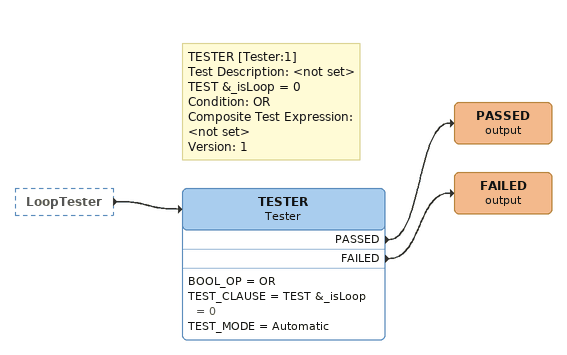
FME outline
LoopTester [outside]
    -> TESTER
Note: TESTER [Tester:1] / Test Description: <not set> / TEST &_isLoop = 0 / Condition: OR / Composite Test Expression: <not set> / Version: 1
TESTER: Tester
    BOOL_OP = OR
    TEST_CLAUSE = TEST &_isLoop = 0
    TEST_MODE = Automatic
    PASSED -> PASSED (output)
    FAILED -> FAILED (output)
PASSED (output)
FAILED (output)
